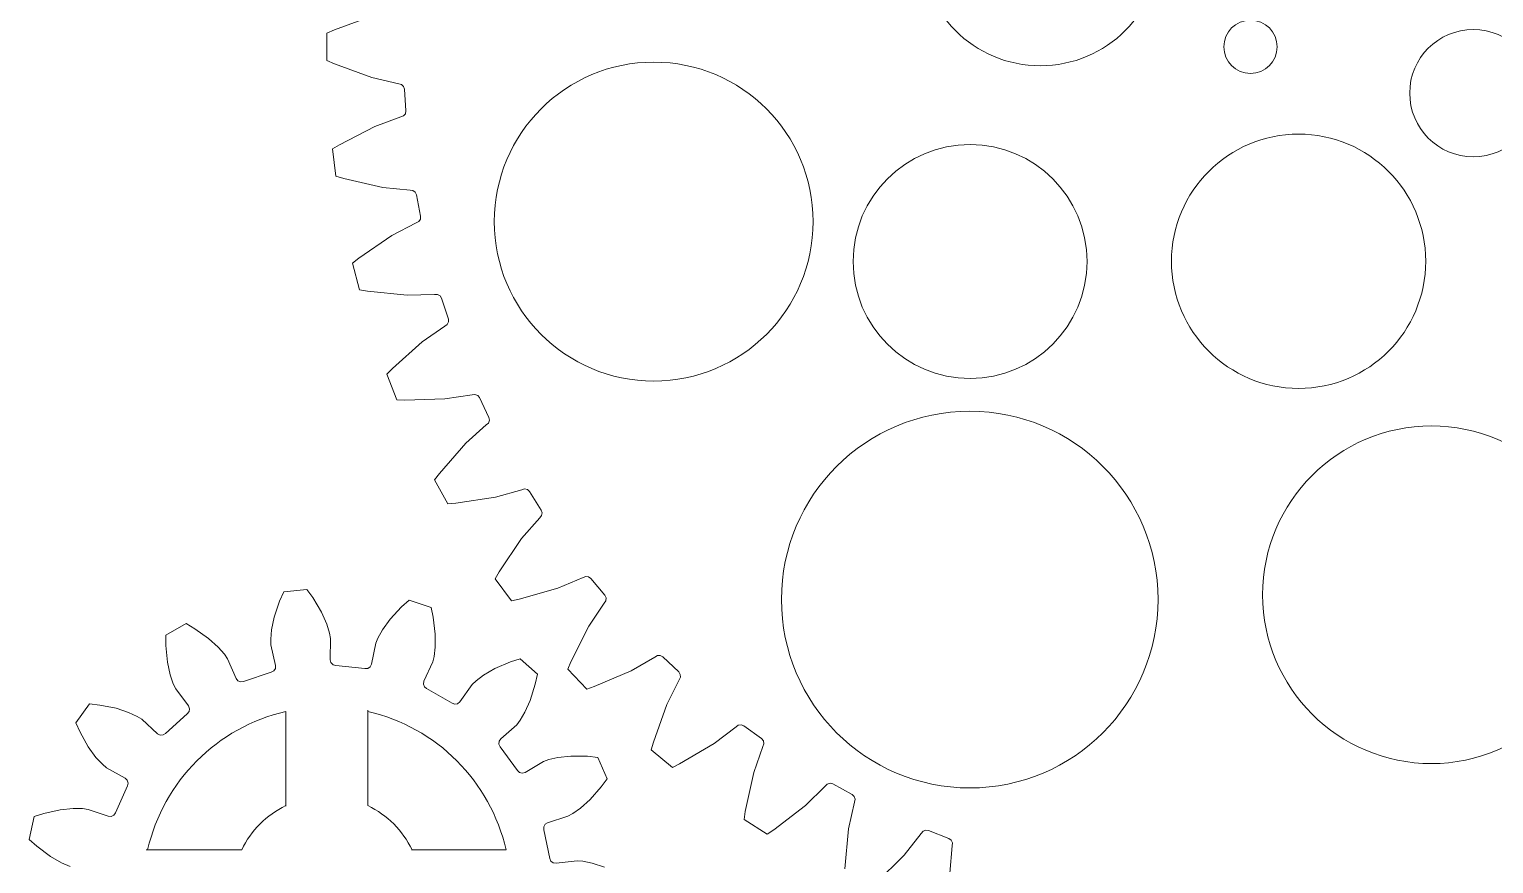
# Model space of a CAD drawing. Header units: millimetres. Extents: x -329 to 723, y 244 to 554.
# Drawn here: x 513.8 to 596.3, y 394.1 to 441.1 of the extents above; entities that cross this region are included whole.
import ezdxf

# ---------------------------------------------------------------- set-up
doc = ezdxf.new("R2010")
doc.units = ezdxf.units.MM

msp = doc.modelspace()

# ---------------------------------------------------------------- linework, layer by layer
at = {"color": 5, "lineweight": 0}
for p, q in [((533.136, 441.797), (531.021, 441.027)), ((531.021, 441.027), (530.606, 440.843)), ((530.606, 440.843), (530.606, 439.292)), ((530.606, 439.292), (531.021, 439.107)), ((531.021, 439.107), (533.136, 438.338)), ((533.136, 438.338), (534.645, 437.987)), ((534.645, 437.987), (534.804, 437.952)), ((534.804, 437.952), (534.924, 437.843)), ((534.924, 437.843), (534.973, 437.688)), ((534.973, 437.688), (535.05, 436.459)), ((534.915, 436.175), (534.762, 436.121)), ((535.021, 436.299), (534.915, 436.175)), ((535.05, 436.459), (535.021, 436.299)), ((533.309, 435.583), (531.307, 434.555)), ((534.762, 436.121), (533.309, 435.583)), ((531.307, 434.555), (530.918, 434.32)), ((530.918, 434.32), (531.113, 432.781)), ((531.113, 432.781), (531.548, 432.65)), ((531.548, 432.65), (533.742, 432.152)), ((533.742, 432.152), (535.284, 431.993)), ((535.284, 431.993), (535.446, 431.978)), ((535.446, 431.978), (535.578, 431.885)), ((535.578, 431.885), (535.647, 431.737)), ((535.647, 431.737), (535.878, 430.528)), ((535.868, 430.365), (535.779, 430.229)), ((535.878, 430.528), (535.868, 430.365)), ((535.634, 430.156), (534.259, 429.441)), ((535.779, 430.229), (535.634, 430.156)), ((534.259, 429.441), (532.403, 428.17)), ((532.403, 428.17), (532.046, 427.888)), ((532.046, 427.888), (532.432, 426.386)), ((532.432, 426.386), (532.88, 426.31)), ((532.88, 426.31), (535.12, 426.091)), ((535.12, 426.091), (536.669, 426.126)), ((536.669, 426.126), (536.831, 426.132)), ((536.831, 426.132), (536.975, 426.056)), ((536.975, 426.056), (537.061, 425.918)), ((537.061, 425.918), (537.442, 424.747)), ((537.442, 424.747), (537.453, 424.585)), ((537.247, 424.348), (535.972, 423.466)), ((537.381, 424.439), (537.247, 424.348)), ((537.453, 424.585), (537.381, 424.439)), ((535.972, 423.466), (534.29, 421.972)), ((534.29, 421.972), (533.971, 421.648)), ((533.971, 421.648), (534.542, 420.206)), ((537.246, 420.25), (538.778, 420.479)), ((538.778, 420.479), (538.939, 420.506)), ((538.939, 420.506), (539.091, 420.448)), ((534.542, 420.206), (534.996, 420.187)), ((534.996, 420.187), (537.246, 420.25)), ((539.091, 420.448), (539.193, 420.322)), ((539.193, 420.322), (539.718, 419.208)), ((539.697, 418.895), (539.574, 418.788)), ((539.749, 419.048), (539.697, 418.895)), ((539.718, 419.208), (539.749, 419.048)), ((539.574, 418.788), (538.421, 417.753)), ((538.421, 417.753), (536.939, 416.06)), ((536.939, 416.06), (536.663, 415.698)), ((536.663, 415.698), (537.41, 414.339)), ((537.863, 414.378), (540.087, 414.722)), ((540.087, 414.722), (541.579, 415.142)), ((541.579, 415.142), (541.735, 415.188)), ((541.735, 415.188), (541.893, 415.15)), ((541.893, 415.15), (542.01, 415.038)), ((542.01, 415.038), (542.67, 413.998)), ((537.41, 414.339), (537.863, 414.378)), ((542.67, 413.998), (542.721, 413.844)), ((542.581, 413.563), (541.566, 412.392)), ((542.689, 413.684), (542.581, 413.563)), ((542.721, 413.844), (542.689, 413.684)), ((541.566, 412.392), (540.308, 410.526)), ((540.308, 410.526), (540.08, 410.133)), ((540.08, 410.133), (540.991, 408.878)), ((543.599, 409.594), (545.026, 410.197)), ((545.026, 410.197), (545.175, 410.262)), ((545.175, 410.262), (545.337, 410.244)), ((545.337, 410.244), (545.468, 410.148)), ((545.468, 410.148), (546.253, 409.199)), ((528.171, 409.393), (527.938, 408.868)), ((529.477, 409.53), (528.171, 409.393)), ((529.814, 409.066), (529.477, 409.53)), ((530.298, 408.253), (529.814, 409.066)), ((540.991, 408.878), (541.436, 408.973)), ((541.436, 408.973), (543.599, 409.594)), ((546.253, 409.199), (546.323, 409.052)), ((546.323, 409.052), (546.31, 408.89)), ((527.938, 408.868), (527.634, 407.973)), ((530.595, 407.579), (530.298, 408.253)), ((534.799, 408.542), (534.156, 407.847)), ((535.225, 408.926), (534.799, 408.542)), ((536.473, 408.52), (535.225, 408.926)), ((536.592, 407.959), (536.473, 408.52)), ((546.218, 408.756), (545.358, 407.467)), ((546.31, 408.89), (546.218, 408.756)), ((522.674, 407.607), (521.538, 406.95)), ((523.171, 407.32), (522.674, 407.607)), ((523.944, 406.774), (523.171, 407.32)), ((527.634, 407.973), (527.483, 407.252)), ((530.748, 407.076), (530.595, 407.579)), ((534.156, 407.847), (533.725, 407.25)), ((536.704, 407.019), (536.592, 407.959)), ((545.358, 407.467), (544.343, 405.459)), ((521.538, 406.95), (521.538, 406.377)), ((524.49, 406.28), (523.944, 406.774)), ((527.483, 407.252), (527.438, 406.729)), ((527.438, 406.729), (527.449, 406.413)), ((530.803, 406.766), (530.748, 407.076)), ((530.793, 405.566), (530.803, 406.766)), ((533.353, 406.498), (533.113, 405.322)), ((533.471, 406.79), (533.353, 406.498)), ((533.725, 407.25), (533.471, 406.79)), ((536.702, 406.283), (536.704, 407.019)), ((521.538, 406.377), (521.624, 405.434)), ((524.834, 405.882), (524.49, 406.28)), ((525.01, 405.621), (524.834, 405.882)), ((527.449, 406.413), (527.708, 405.241)), ((536.56, 405.456), (536.637, 405.762)), ((536.637, 405.762), (536.702, 406.283)), ((541.479, 405.63), (540.933, 405.453)), ((542.454, 404.752), (541.479, 405.63)), ((547.726, 404.946), (549.066, 405.723)), ((549.066, 405.723), (549.206, 405.807)), ((549.206, 405.807), (549.368, 405.809)), ((549.368, 405.809), (549.51, 405.73)), ((549.51, 405.73), (550.408, 404.887)), ((521.624, 405.434), (521.779, 404.715)), ((525.49, 404.521), (525.01, 405.621)), ((527.471, 404.865), (525.902, 404.355)), ((527.615, 404.941), (527.471, 404.865)), ((527.702, 405.079), (527.615, 404.941)), ((527.708, 405.241), (527.702, 405.079)), ((530.833, 405.408), (530.793, 405.566)), ((530.946, 405.291), (530.833, 405.408)), ((531.103, 405.247), (530.946, 405.291)), ((532.744, 405.075), (531.103, 405.247)), ((532.906, 405.085), (532.744, 405.075)), ((533.041, 405.176), (532.906, 405.085)), ((533.113, 405.322), (533.041, 405.176)), ((536.064, 404.363), (536.56, 405.456)), ((540.064, 405.08), (539.427, 404.71)), ((540.933, 405.453), (540.064, 405.08)), ((544.343, 405.459), (544.167, 405.04)), ((544.167, 405.04), (545.228, 403.909)), ((545.657, 404.059), (547.726, 404.946)), ((550.408, 404.887), (550.496, 404.75)), ((521.779, 404.715), (521.952, 404.218)), ((521.952, 404.218), (522.09, 403.935)), ((525.59, 404.393), (525.49, 404.521)), ((525.741, 404.332), (525.59, 404.393)), ((525.902, 404.355), (525.741, 404.332)), ((536.036, 404.203), (536.064, 404.363)), ((536.092, 404.05), (536.036, 404.203)), ((536.217, 403.946), (536.092, 404.05)), ((538.781, 404.174), (538.083, 403.197)), ((539.008, 404.392), (538.781, 404.174)), ((539.427, 404.71), (539.008, 404.392)), ((542.055, 403.287), (542.335, 404.191)), ((542.335, 404.191), (542.454, 404.752)), ((545.228, 403.909), (545.657, 404.059)), ((550.429, 404.443), (549.737, 403.057)), ((550.504, 404.588), (550.429, 404.443)), ((550.496, 404.75), (550.504, 404.588)), ((522.09, 403.935), (522.803, 402.969)), ((537.646, 403.121), (536.217, 403.946)), ((538.083, 403.197), (537.959, 403.093)), ((541.753, 402.616), (542.055, 403.287)), ((517.242, 403.083), (516.471, 402.021)), ((517.813, 403.023), (517.242, 403.083)), ((518.741, 402.839), (517.813, 403.023)), ((519.44, 402.609), (518.741, 402.839)), ((519.916, 402.386), (519.44, 402.609)), ((520.184, 402.219), (519.916, 402.386)), ((522.74, 402.53), (521.513, 401.425)), ((522.84, 402.658), (522.74, 402.53)), ((522.803, 402.969), (522.863, 402.818)), ((522.863, 402.818), (522.84, 402.658)), ((537.798, 403.065), (537.646, 403.121)), ((537.959, 403.093), (537.798, 403.065)), ((541.481, 402.166), (541.753, 402.616)), ((549.737, 403.057), (548.983, 400.937)), ((516.471, 402.021), (516.704, 401.497)), ((521.07, 401.409), (520.184, 402.219)), ((540.389, 401.121), (541.287, 401.917)), ((541.287, 401.917), (541.481, 402.166)), ((552.403, 400.852), (553.635, 401.791)), ((553.635, 401.791), (553.763, 401.891)), ((553.763, 401.891), (553.924, 401.914)), ((553.924, 401.914), (554.075, 401.853)), ((554.075, 401.853), (555.071, 401.13)), ((516.704, 401.497), (517.166, 400.671)), ((521.213, 401.333), (521.07, 401.409)), ((521.376, 401.339), (521.213, 401.333)), ((521.513, 401.425), (521.376, 401.339)), ((540.288, 400.824), (540.299, 400.986)), ((540.359, 400.678), (540.288, 400.824)), ((540.299, 400.986), (540.389, 401.121)), ((548.983, 400.937), (548.86, 400.499)), ((550.462, 399.713), (552.403, 400.852)), ((555.148, 400.692), (554.635, 399.23)), ((555.071, 401.13), (555.175, 401.005)), ((555.203, 400.845), (555.148, 400.692)), ((555.175, 401.005), (555.203, 400.845)), ((517.166, 400.671), (517.601, 400.077)), ((517.601, 400.077), (517.96, 399.693)), ((540.359, 400.678), (541.329, 399.343)), ((543.091, 399.95), (542.795, 399.842)), ((543.603, 400.069), (543.091, 399.95)), ((544.335, 400.149), (543.603, 400.069)), ((545.281, 400.136), (544.335, 400.149)), ((545.852, 400.076), (545.281, 400.136)), ((546.385, 398.877), (545.852, 400.076)), ((548.86, 400.499), (550.055, 399.511)), ((517.96, 399.693), (518.202, 399.491)), ((518.202, 399.491), (519.246, 398.899)), ((541.446, 399.23), (541.329, 399.343)), ((541.604, 399.19), (541.446, 399.23)), ((541.76, 399.234), (541.604, 399.19)), ((542.795, 399.842), (541.76, 399.234)), ((550.055, 399.511), (550.462, 399.713)), ((554.635, 399.23), (554.152, 397.032)), ((519.367, 398.471), (518.696, 396.964)), ((519.246, 398.899), (519.362, 398.785)), ((519.362, 398.785), (519.407, 398.629)), ((519.407, 398.629), (519.367, 398.471)), ((545.424, 397.701), (546.048, 398.413)), ((546.048, 398.413), (546.385, 398.877)), ((557.556, 397.376), (558.661, 398.463)), ((558.661, 398.463), (558.775, 398.578)), ((558.775, 398.578), (558.932, 398.621)), ((558.932, 398.621), (559.089, 398.58)), ((559.089, 398.58), (560.168, 397.986)), ((544.876, 397.21), (545.424, 397.701)), ((560.299, 397.562), (559.974, 396.047)), ((560.168, 397.986), (560.287, 397.876)), ((560.287, 397.876), (560.335, 397.72)), ((560.335, 397.72), (560.299, 397.562)), ((514.12, 396.741), (513.847, 395.457)), ((514.666, 396.918), (514.12, 396.741)), ((515.589, 397.127), (514.666, 396.918)), ((516.321, 397.202), (515.589, 397.127)), ((516.846, 397.192), (516.321, 397.202)), ((517.159, 397.148), (516.846, 397.192)), ((518.297, 396.768), (517.159, 397.148)), ((518.459, 396.757), (518.297, 396.768)), ((518.605, 396.829), (518.459, 396.757)), ((518.696, 396.964), (518.605, 396.829)), ((543.022, 396.4), (544.166, 396.762)), ((544.166, 396.762), (544.445, 396.91)), ((544.445, 396.91), (544.876, 397.21)), ((554.152, 397.032), (554.085, 396.582)), ((554.085, 396.582), (555.395, 395.751)), ((555.773, 396.003), (557.556, 397.376)), ((542.808, 396.169), (542.884, 396.313)), ((542.814, 396.007), (542.808, 396.169)), ((542.814, 396.007), (543.158, 394.393)), ((542.884, 396.313), (543.022, 396.4)), ((555.395, 395.751), (555.773, 396.003)), ((559.974, 396.047), (559.77, 393.806)), ((563.104, 394.574), (564.064, 395.79)), ((564.064, 395.79), (564.163, 395.919)), ((564.163, 395.919), (564.313, 395.981)), ((564.313, 395.981), (564.474, 395.96)), ((564.474, 395.96), (565.619, 395.507)), ((513.847, 395.457), (514.274, 395.073)), ((514.274, 395.073), (515.032, 394.507)), ((565.619, 395.507), (565.751, 395.412)), ((565.802, 395.102), (565.67, 393.558)), ((565.751, 395.412), (565.818, 395.264)), ((565.818, 395.264), (565.802, 395.102)), ((515.032, 394.507), (515.67, 394.141)), ((515.67, 394.141), (516.154, 393.936)), ((543.218, 394.242), (543.158, 394.393)), ((543.346, 394.142), (543.218, 394.242)), ((543.507, 394.119), (543.346, 394.142)), ((544.699, 394.253), (543.507, 394.119)), ((545.014, 394.231), (544.699, 394.253)), ((545.53, 394.132), (545.014, 394.231)), ((546.231, 393.907), (545.53, 394.132)), ((561.507, 392.989), (563.104, 394.574))]:
    msp.add_line(p, q, dxfattribs=at)
at = {"color": 1, "lineweight": 0}
for p, q in [((528.287, 397.324), (528.287, 402.656)), ((532.913, 402.731), (532.913, 397.361)), ((525.806, 394.88), (520.436, 394.88)), ((540.689, 394.88), (535.357, 394.88))]:
    msp.add_line(p, q, dxfattribs=at)
for centre, radius in [((570.767, 445.759), 6.758), ((582.6, 440.067), 1.5), ((595.141, 437.463), 3.58), ((549.002, 430.231), 8.974), ((566.813, 427.986), 6.584), ((585.308, 427.999), 7.156), ((566.794, 408.958), 10.6), ((592.783, 409.228), 9.5)]:
    msp.add_circle(centre, radius, dxfattribs=at)
for radius, start, end in [(10.351, 102.91308, 167.08692), (10.351, 12.91308, 77.08692), (5.323, 115.75899, 154.24101), (5.323, 25.75899, 64.24101)]:
    msp.add_arc((530.6, 392.567), radius, start, end, dxfattribs=at)

doc.saveas('drawing.dxf')
